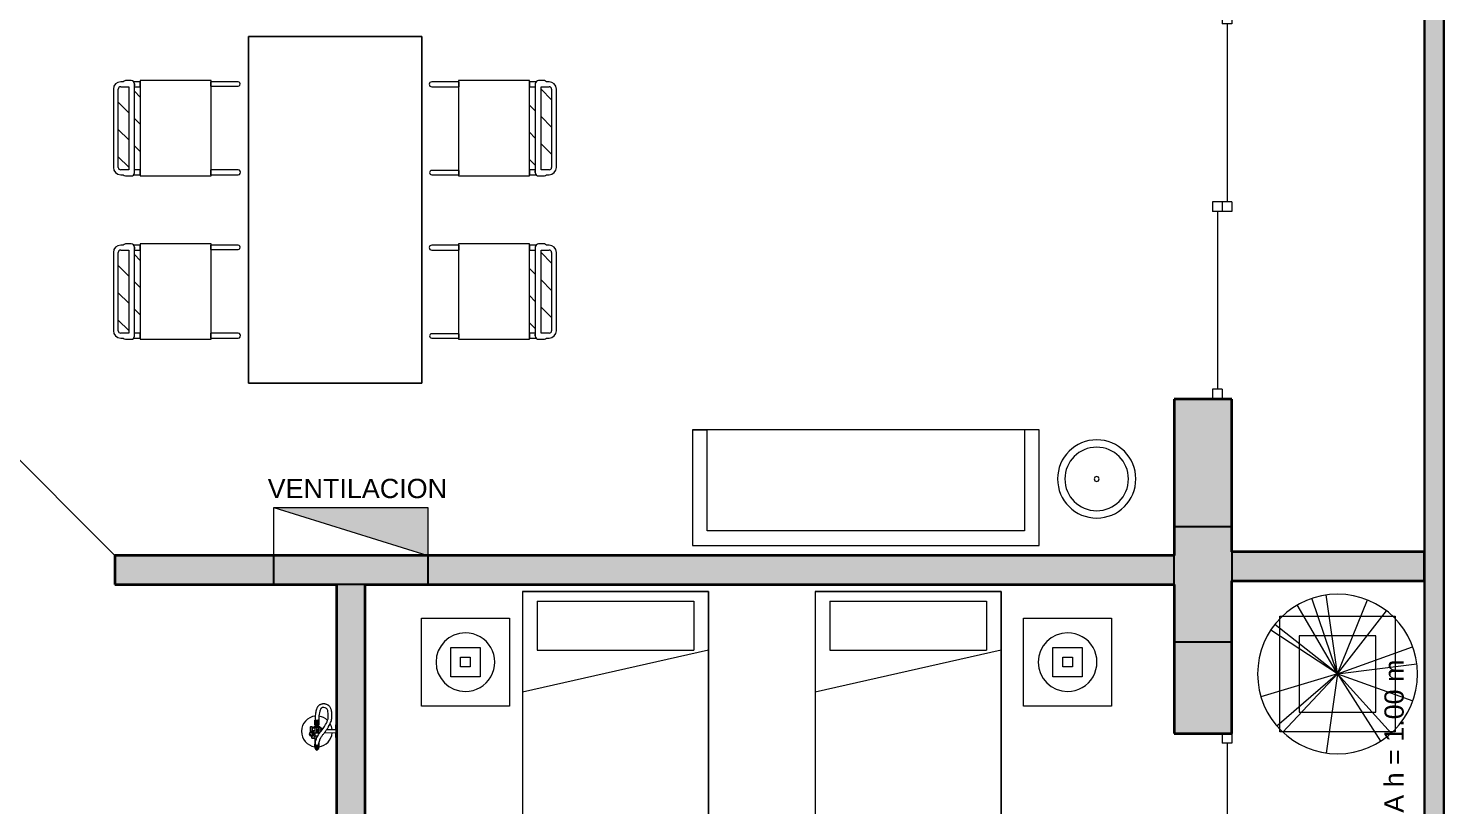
# Model space of a CAD drawing. Header units: metres. Extents: x 42 to 294, y -52 to 32.
# Drawn here: x 71.24 to 78.59, y -8.28 to -4.25 of the extents above; entities that cross this region are included whole.
import ezdxf

# ---------------------------------------------------------------- set-up
doc = ezdxf.new("R2010")
doc.units = ezdxf.units.M
doc.header["$LTSCALE"] = 0.15
doc.layers.get('0').update_dxf_attribs({"lineweight": 20})
for name, color, linetype, lineweight in [('A-DETLGEM', 3, 'Continuous', 9), ('A-DOORSYM', 1, 'Continuous', 9), ('A-ELEVOTM', 1, 'Continuous', 9), ('A-FLORPAM', 8, 'Continuous', 9), ('A-WALL', 2, 'Continuous', 30), ('E-LITEEQM', 4, 'Continuous', 9), ('I-DETLFUM', 2, 'Continuous', 9), ('L-DETLGEM', 6, 'Continuous', 9), ('L-PLNTBEM', 3, 'Continuous', 9), ('VENTILACIONES', 4, 'Continuous', 9)]:
    doc.layers.add(name, color=color, linetype=linetype, lineweight=lineweight)
doc.layers.add('Hatch', color=8, linetype='Continuous')
doc.layers.add('MUROS', color=11, linetype='Continuous')
doc.styles.get("Standard").update_dxf_attribs({"font": 'arial.ttf', "height": 0.15})
pattern_1 = [(315, (72.20565, -3.56981), (0.0707107, 0.0707107), [])]

# ---------------------------------------------------------------- blocks, each defined once
blk = doc.blocks.new('Deslizante-2 Paneles - 2000 x 2100mm-74-04 Tercer piso')
at = {"layer": 'A-DOORSYM', "lineweight": 13}
for p, q in [((-1, 0.277), (-1, 0.227)), ((-1, 0.277), (-0.95, 0.277)), ((-1, 0.227), (-0.95, 0.227)), ((-0.95, 0.277), (-0.95, 0.227)), ((-0.0254, 0.277), (-0.0254, 0.227)), ((-0.0254, 0.277), (0.0254, 0.277)), ((-0.0254, 0.227), (-0.0254, 0.177)), ((-0.0254, 0.227), (0.0254, 0.227)), ((-0.0254, 0.227), (0.0254, 0.227)), ((0.0254, 0.277), (0.0254, 0.227)), ((0.0254, 0.227), (0.0254, 0.177)), ((0.9492, 0.227), (0.9492, 0.177)), ((0.9492, 0.227), (1, 0.227)), ((1, 0.227), (1, 0.177)), ((-0.0254, 0.177), (0.0254, 0.177)), ((0.9492, 0.177), (1, 0.177))]:
    blk.add_line(p, q, dxfattribs=at)
at = {"layer": 'A-ELEVOTM'}
for p, q in [((-0.95, 0.252), (-0.0254, 0.252)), ((0.0254, 0.202), (0.9492, 0.202))]:
    blk.add_line(p, q, dxfattribs=at)
blk = doc.blocks.new('Puerta de 1 hoja - 90 x 210 cm-89-04 Tercer piso')
at = {"layer": 'A-DOORSYM', "lineweight": 13}
for p, q in [((0.7169, -0.975), (-0.1831, -0.075)), ((0.7169, -0.975), (-0.1831, -0.075)), ((0.7169, -0.075), (0.7169, -0.975))]:
    blk.add_line(p, q, dxfattribs=at)
blk = doc.blocks.new('Deslizante-2 Paneles - 2000 x 2100mm-72-02 Primer piso')
at = {"layer": 'A-DOORSYM', "lineweight": 13}
for p, q in [((-1, 0.277), (-1, 0.227)), ((-1, 0.277), (-0.95, 0.277)), ((-1, 0.227), (-0.95, 0.227)), ((-0.95, 0.277), (-0.95, 0.227)), ((-0.0254, 0.277), (-0.0254, 0.227)), ((-0.0254, 0.277), (0.0254, 0.277)), ((-0.0254, 0.227), (-0.0254, 0.177)), ((-0.0254, 0.227), (0.0254, 0.227)), ((-0.0254, 0.227), (0.0254, 0.227)), ((0.0254, 0.277), (0.0254, 0.227)), ((0.0254, 0.227), (0.0254, 0.177)), ((0.9492, 0.227), (0.9492, 0.177)), ((0.9492, 0.227), (1, 0.227)), ((1, 0.227), (1, 0.177)), ((-0.0254, 0.177), (0.0254, 0.177)), ((0.9492, 0.177), (1, 0.177))]:
    blk.add_line(p, q, dxfattribs=at)
at = {"layer": 'A-ELEVOTM'}
for p, q in [((-0.95, 0.252), (-0.0254, 0.252)), ((0.0254, 0.202), (0.9492, 0.202))]:
    blk.add_line(p, q, dxfattribs=at)
blk = doc.blocks.new('Puerta de 1 hoja - 90 x 210 cm-70-02 Primer piso')
at = {"layer": 'A-DOORSYM', "lineweight": 13}
for p, q in [((0.7169, -0.975), (-0.1831, -0.075)), ((0.7169, -0.975), (-0.1831, -0.075)), ((0.7169, -0.075), (0.7169, -0.975))]:
    blk.add_line(p, q, dxfattribs=at)
blk = doc.blocks.new('Extintor Planta - Extintor Planta-7-04 Tercer piso')
at = {"layer": 'A-DETLGEM'}
for p, q in [((-0.0325, 0), (0.0325, 0)), ((-0.0325, -0.0025), (-0.0325, 0)), ((0.0325, 0), (0.0325, -0.0025)), ((-0.011, -0.0025), (-0.0325, -0.0025)), ((-0.008, -0.0504), (-0.009, -0.0045)), ((0.0078, -0.0617), (0.009, -0.0045)), ((0.0325, -0.0025), (0.011, -0.0025)), ((-0.0563, -0.0905), (-0.0333, -0.0905)), ((-0.0563, -0.1125), (-0.0563, -0.0905)), ((-0.0316, -0.0915), (-0.0563, -0.0915)), ((-0.0316, -0.1115), (-0.0563, -0.1115)), ((-0.0333, -0.1125), (-0.0563, -0.1125)), ((-0.0326, -0.0945), (-0.055, -0.0945)), ((-0.0326, -0.097), (-0.055, -0.097)), ((-0.0326, -0.106), (-0.055, -0.106)), ((-0.0326, -0.1085), (-0.055, -0.1085)), ((-0.0328, -0.0975), (-0.0548, -0.0975)), ((-0.0328, -0.1055), (-0.0548, -0.1055)), ((-0.0313, -0.1105), (-0.0313, -0.0925)), ((-0.0238, -0.0937), (-0.0308, -0.0937)), ((-0.0308, -0.0937), (-0.0308, -0.1093)), ((-0.0308, -0.1093), (-0.0308, -0.0937)), ((-0.0238, -0.1093), (-0.0308, -0.1093)), ((-0.0245, -0.1015), (-0.0301, -0.1015)), ((-0.0238, -0.093), (-0.0194, -0.093)), ((-0.0238, -0.11), (-0.0238, -0.093)), ((-0.0238, -0.0937), (-0.0238, -0.1093)), ((-0.0238, -0.1093), (-0.0238, -0.0937)), ((-0.0238, -0.0937), (-0.0238, -0.1093)), ((-0.0238, -0.1093), (-0.0238, -0.0937)), ((-0.0194, -0.11), (-0.0238, -0.11)), ((-0.0209, -0.1238), (-0.0224, -0.1253)), ((0.0016, -0.1253), (-0.0224, -0.1253)), ((-0.0224, -0.1253), (-0.0224, -0.1343)), ((-0.0224, -0.1343), (-0.0209, -0.1358)), ((0.0016, -0.1343), (-0.0224, -0.1343)), ((0.0001, -0.1238), (-0.0209, -0.1238)), ((-0.0209, -0.1358), (0.0001, -0.1358)), ((-0.0194, -0.1105), (-0.0194, -0.0925)), ((-0.0174, -0.0776), (-0.0165, -0.0771)), ((-0.0174, -0.0792), (-0.0174, -0.0776)), ((-0.0165, -0.0798), (-0.0174, -0.0792)), ((-0.0174, -0.0798), (-0.0075, -0.0798)), ((-0.0174, -0.0905), (-0.0174, -0.0798)), ((0.0148, -0.0905), (-0.0174, -0.0905)), ((-0.0174, -0.1125), (0.0851, -0.1125)), ((-0.0174, -0.1238), (-0.0174, -0.1125)), ((-0.0075, -0.0771), (-0.0165, -0.0771)), ((-0.0165, -0.0771), (-0.0075, -0.0771)), ((-0.0075, -0.0798), (-0.0165, -0.0798)), ((-0.0139, -0.0792), (-0.0139, -0.0776)), ((-0.0139, -0.0776), (-0.0139, -0.0792)), ((-0.0094, -0.0995), (0.0056, -0.0995)), ((-0.0094, -0.1005), (0.0056, -0.1)), ((-0.0094, -0.1025), (0.0056, -0.103)), ((-0.0094, -0.1035), (0.0056, -0.1035)), ((-0.0075, -0.0905), (-0.0075, -0.0741)), ((-0.0034, -0.1238), (-0.0034, -0.1125)), ((0.0016, -0.1253), (0.0001, -0.1238)), ((0.0001, -0.1358), (0.0016, -0.1343)), ((0.0016, -0.1343), (0.0016, -0.1253)), ((0.0075, -0.0905), (0.0075, -0.0852)), ((0.0098, -0.1105), (0.0098, -0.0925)), ((0.0108, -0.1125), (0.0108, -0.116)), ((0.0142, -0.1125), (0.0142, -0.1171)), ((0.0216, -0.1287), (0.0273, -0.1287)), ((0.0216, -0.1297), (0.0273, -0.1297)), ((0.0242, -0.1105), (0.0242, -0.0965)), ((0.0337, -0.1128), (0.0337, -0.1125)), ((0.0592, -0.0905), (0.0851, -0.0905)), ((0.0669, -0.091), (0.0772, -0.091)), ((0.0669, -0.112), (0.0772, -0.112)), ((0.0779, -0.0914), (0.0676, -0.0914)), ((0.0779, -0.1116), (0.0676, -0.1116)), ((0.0678, -0.0922), (0.0781, -0.0923)), ((0.0678, -0.1108), (0.0781, -0.1107)), ((0.0828, -0.095), (0.0726, -0.095)), ((0.0828, -0.108), (0.0726, -0.108)), ((0.0734, -0.0954), (0.0836, -0.0954)), ((0.0734, -0.1076), (0.0836, -0.1076)), ((0.0739, -0.0983), (0.0842, -0.0983)), ((0.0739, -0.1047), (0.0842, -0.1047)), ((0.0743, -0.0971), (0.0846, -0.0971)), ((0.0743, -0.1059), (0.0846, -0.1059))]:
    blk.add_line(p, q, dxfattribs=at)
blk.add_circle((0.0139, -0.129), 0.0086, dxfattribs=at)
for centre, radius, start, end in [((0.0016, -0.1015), 0.08, 135.91437, 172.29826), ((0.0016, -0.1015), 0.08, 97.61081, 120.16496), ((-0.011, -0.0045), 0.002, 0, 90), ((0.011, -0.0045), 0.002, 90, 180), ((0.0016, -0.1015), 0.08, 7.90321, 84.6893), ((0.0016, -0.1015), 0.08, 185.95335, 352.09679), ((-0.055, -0.0958), 0.00125, 87.75339, 272.24661), ((-0.0548, -0.096), 0.0015, 180, 270), ((-0.0548, -0.107), 0.0015, 90, 180), ((-0.055, -0.1073), 0.00125, 87.75339, 272.24661), ((-0.0333, -0.0925), 0.002, 0, 90), ((-0.0333, -0.1105), 0.002, 270, 0), ((-0.0328, -0.096), 0.0015, 270, 2.30822), ((-0.0328, -0.107), 0.0015, 0, 90), ((-0.0325, -0.0958), 0.00125, 267.75339, 92.24661), ((-0.0325, -0.1073), 0.00125, 267.75339, 92.24661), ((-0.0195, -0.0976), 0.0113, 159.74219, 200.25781), ((-0.0195, -0.1054), 0.0113, 159.74219, 200.25781), ((0.0016, -0.1015), 0.028, 132.79494, 163.81763), ((0.0016, -0.1015), 0.028, 196.18237, 227.20506), ((-0.035, -0.0976), 0.0113, 339.74219, 20.25781), ((-0.035, -0.1054), 0.0113, 339.74219, 20.25781), ((-0.0174, -0.0925), 0.002, 90, 180), ((-0.0174, -0.1105), 0.002, 180, 270), ((-0.0157, -0.0802), 0.0031, 55.61575, 124.38425), ((-0.0157, -0.0767), 0.0031, 235.61575, 304.38425), ((-0.0104, -0.0886), 0.0116, 75.47752, 107.58795), ((-0.0104, -0.0682), 0.0116, 252.41205, 284.52248), ((0.0016, -0.1015), 0.028, 108.97913, 119.09236), ((-0.0094, -0.1015), 0.002, 90, 270), ((-0.0094, -0.1015), 0.001, 90, 270), ((0, -0.0755), 0.005, 185.0996, 281.54574), ((0, -0.0755), 0.004, 199.64687, 266.97711), ((0.0016, -0.1015), 0.019, 254.74248, 283.42704), ((0.0016, -0.1015), 0.02, 255.52249, 279.10302), ((0.0016, -0.1015), 0.028, 270, 270.66605), ((0.0139, -0.129), 0.012, 111.60433, 356.64344), ((0.0016, -0.1015), 0.028, 277.64174, 310.59263), ((0.0056, -0.1015), 0.002, 270, 90), ((0.0056, -0.1015), 0.0015, 270, 90), ((0.0088, -0.116), 0.002, 291.60433, 0), ((0.0139, -0.129), 0.012, 1.42063, 102.95651), ((0.0016, -0.1015), 0.019, 311.38399, 324.62346), ((0.0016, -0.1015), 0.02, 308.90619, 326.63299), ((0.0216, -0.1292), 0.0005, 90, 270), ((0.0016, -0.1015), 0.028, 317.56832, 336.83856), ((0.0648, -0.1015), 0.0097, 240.30005, 93.69668), ((0.0651, -0.092), 0.001, 95.19641, 167.3578), ((0.0651, -0.111), 0.001, 192.6422, 264.80359), ((0.0643, -0.1015), 0.0095, 270, 85.82208), ((0.066, -0.1015), 0.0105, 84.80359, 95.19641), ((0.066, -0.1015), 0.0105, 264.80359, 275.19641), ((0.0668, -0.092), 0.001, 348.76126, 84.80359), ((0.0668, -0.111), 0.001, 275.19641, 11.23874), ((0.0725, -0.096), 0.001, 35.19641, 116.59998), ((0.0725, -0.107), 0.001, 243.40002, 324.80359), ((0.0648, -0.1015), 0.0105, 24.80359, 35.19641), ((0.0648, -0.1015), 0.0105, 324.80359, 335.19641), ((0.0734, -0.0975), 0.001, 303.40002, 24.80359), ((0.0734, -0.1055), 0.001, 335.19641, 56.59998), ((0.0771, -0.092), 0.001, 348.76126, 84.80359), ((0.0771, -0.111), 0.001, 275.19641, 11.23874), ((0.075, -0.1015), 0.0097, 41.87775, 71.72902), ((0.075, -0.1015), 0.0097, 288.27098, 318.12225), ((0.079, -0.1015), 0.008, 283.18213, 76.81787), ((0.0817, -0.1015), 0.011, 270, 90), ((0.0828, -0.096), 0.001, 35.19641, 91.71701), ((0.0828, -0.107), 0.001, 268.28299, 324.80359), ((0.075, -0.1015), 0.0105, 24.80359, 35.19641), ((0.075, -0.1015), 0.0105, 324.80359, 335.19641), ((0.0837, -0.0975), 0.001, 303.40002, 24.80359), ((0.075, -0.1015), 0.0097, 360, 18.95301), ((0.075, -0.1015), 0.0097, 341.04699, 0), ((0.0837, -0.1055), 0.001, 335.19641, 56.59998), ((0.079, -0.1015), 0.007, 323.92595, 36.07405), ((0.0851, -0.1015), 0.011, 270, 90), ((0.0915, -0.1015), 0.007, 289.66397, 70.33603)]:
    blk.add_arc(centre, radius, start, end, dxfattribs=at)
blk.add_ellipse((0.0116, -0.119), major_axis=(-0.00015, 0.00169), ratio=0.811951, dxfattribs=at)
for points, knots in [([(0.0686, -0.0926), (0.0645, -0.0916), (0.0605, -0.0906), (0.0531, -0.0886), (0.0496, -0.0875), (0.045, -0.0858), (0.0437, -0.0853), (0.0419, -0.0845), (0.0413, -0.0843), (0.0402, -0.0837), (0.0397, -0.0835), (0.038, -0.0826), (0.0368, -0.082), (0.0334, -0.0801), (0.0311, -0.0787), (0.0263, -0.0755), (0.0239, -0.0739), (0.0195, -0.0706), (0.0174, -0.0691), (0.0109, -0.0643), (0.0065, -0.0609), (-0.0026, -0.0543), (-0.0073, -0.051), (-0.0145, -0.0462), (-0.0168, -0.0446), (-0.0208, -0.0422), (-0.0223, -0.0412), (-0.027, -0.0385), (-0.0302, -0.0367), (-0.037, -0.0332), (-0.0405, -0.0316), (-0.0478, -0.0286), (-0.0516, -0.0273), (-0.0568, -0.0259), (-0.0579, -0.0256), (-0.0601, -0.0252), (-0.061, -0.025), (-0.0629, -0.0246), (-0.0638, -0.0245), (-0.0666, -0.0241), (-0.0684, -0.0238), (-0.074, -0.0234), (-0.0777, -0.0233), (-0.085, -0.0234), (-0.0886, -0.0236), (-0.0928, -0.024), (-0.0934, -0.0241), (-0.0946, -0.0242), (-0.0952, -0.0242), (-0.0964, -0.0244), (-0.097, -0.0244), (-0.0988, -0.0246), (-0.1001, -0.0248), (-0.1036, -0.0253), (-0.1058, -0.0257), (-0.1105, -0.0268), (-0.1129, -0.0275), (-0.1173, -0.0291), (-0.1192, -0.0299), (-0.123, -0.032), (-0.1249, -0.0332), (-0.1282, -0.0358), (-0.1297, -0.0371), (-0.1316, -0.0391), (-0.132, -0.0396), (-0.1329, -0.0406), (-0.1332, -0.0411), (-0.134, -0.0421), (-0.1343, -0.0426), (-0.1353, -0.044), (-0.1359, -0.045), (-0.1375, -0.0481), (-0.1384, -0.0502), (-0.1398, -0.0544), (-0.1404, -0.0566), (-0.1409, -0.0599), (-0.1411, -0.0611), (-0.1413, -0.0633), (-0.1414, -0.0643), (-0.1415, -0.0664), (-0.1415, -0.0674), (-0.1413, -0.0706), (-0.1411, -0.0727), (-0.1403, -0.0769), (-0.1397, -0.0791), (-0.1384, -0.0825), (-0.1379, -0.0836), (-0.1368, -0.0857), (-0.1363, -0.0867), (-0.1347, -0.0892), (-0.1336, -0.0905), (-0.1315, -0.0929), (-0.1303, -0.094), (-0.128, -0.096), (-0.1269, -0.0969), (-0.1246, -0.0985), (-0.1234, -0.0992), (-0.1204, -0.1008), (-0.1185, -0.1017), (-0.1149, -0.1032), (-0.1131, -0.1038), (-0.1107, -0.1046), (-0.1099, -0.1048), (-0.1083, -0.1053), (-0.1076, -0.1055), (-0.1053, -0.1061), (-0.1038, -0.1064), (-0.0993, -0.1074), (-0.0964, -0.1079), (-0.0895, -0.1089), (-0.0856, -0.1093), (-0.0802, -0.1097), (-0.0784, -0.1098), (-0.0756, -0.1099), (-0.0745, -0.11), (-0.0725, -0.1101), (-0.0716, -0.1102), (-0.0699, -0.1103), (-0.069, -0.1103), (-0.0664, -0.1105), (-0.0646, -0.1106), (-0.061, -0.1108), (-0.0592, -0.1109), (-0.0563, -0.111)], [0, 0, 0, 0, 12.628374, 12.628374, 25.256748, 25.256748, 30.408273, 30.408273, 32.810476, 32.810476, 35.212678, 35.212678, 40.017083, 40.017083, 49.625893, 49.625893, 59.234703, 59.234703, 67.105643, 67.105643, 83.617408, 83.617408, 100.129174, 100.129174, 107.953215, 107.953215, 112.869617, 112.869617, 122.70242, 122.70242, 132.535223, 132.535223, 142.368026, 142.368026, 145.233451, 145.233451, 147.484006, 147.484006, 149.734561, 149.734561, 154.23567, 154.23567, 163.457339, 163.457339, 172.679009, 172.679009, 174.337146, 174.337146, 175.835512, 175.835512, 177.333879, 177.333879, 180.330613, 180.330613, 185.280729, 185.280729, 190.230844, 190.230844, 193.903437, 193.903437, 197.576029, 197.576029, 200.533896, 200.533896, 201.565321, 201.565321, 202.424703, 202.424703, 203.284085, 203.284085, 205.002849, 205.002849, 208.63314, 208.63314, 212.263432, 212.263432, 214.290056, 214.290056, 216.058802, 216.058802, 217.827548, 217.827548, 221.217195, 221.217195, 224.606841, 224.606841, 226.313124, 226.313124, 227.846636, 227.846636, 230.109339, 230.109339, 232.372042, 232.372042, 234.634746, 234.634746, 236.897449, 236.897449, 240.706675, 240.706675, 244.515901, 244.515901, 246.372383, 246.372383, 248.228864, 248.228864, 251.941827, 251.941827, 259.367753, 259.367753, 269.878861, 269.878861, 274.886822, 274.886822, 278.207164, 278.207164, 280.860914, 280.860914, 283.514665, 283.514665, 288.822165, 288.822165, 294.320287, 294.320287, 294.320287, 294.320287]), ([(0.0643, -0.111), (0.0536, -0.1084), (0.0317, -0.103), (0.0008, -0.0804), (-0.0289, -0.0577), (-0.0624, -0.0415), (-0.0913, -0.0421), (-0.1178, -0.0463), (-0.1236, -0.0646), (-0.121, -0.0805), (-0.0988, -0.0897), (-0.0773, -0.0908), (-0.0613, -0.0917), (-0.0563, -0.092)], [0, 0, 0, 0, 32.609078, 67.073318, 113.150037, 146.136726, 174.512032, 201.860882, 215.093168, 227.864963, 246.335501, 279.385254, 294.320287, 294.320287, 294.320287, 294.320287]), ([(0.0273, -0.1297), (0.0273, -0.1297), (0.0273, -0.1297), (0.0273, -0.1297), (0.0273, -0.1297), (0.0315, -0.13), (0.0323, -0.1299), (0.0337, -0.1296), (0.0343, -0.1294), (0.0352, -0.1288), (0.0355, -0.1286), (0.036, -0.1281), (0.0362, -0.1278), (0.0366, -0.1271), (0.0368, -0.1268), (0.0372, -0.1255), (0.0374, -0.1245), (0.0375, -0.1229), (0.0375, -0.1223), (0.0374, -0.1204), (0.0372, -0.1192), (0.0366, -0.1161), (0.0359, -0.1143), (0.0353, -0.1125)], [0, 0, 0, 0, 0.96333, 0.96333, 2.889989, 2.889989, 5.040517, 5.040517, 6.840096, 6.840096, 7.911251, 7.911251, 8.945252, 8.945252, 9.979252, 9.979252, 12.571439, 12.571439, 14.219955, 14.219955, 17.617879, 17.617879, 23.39155, 23.39155, 23.39155, 23.39155]), ([(0.0273, -0.1287), (0.0273, -0.1287), (0.0273, -0.1287), (0.0292, -0.1285), (0.0299, -0.1285), (0.0314, -0.1284), (0.0321, -0.1283), (0.0332, -0.1281), (0.0336, -0.1279), (0.0343, -0.1275), (0.0345, -0.1273), (0.0348, -0.1269), (0.035, -0.1267), (0.0353, -0.1261), (0.0354, -0.1258), (0.0358, -0.1246), (0.0359, -0.1236), (0.0359, -0.1221), (0.0359, -0.1216), (0.0358, -0.1207), (0.0358, -0.1202), (0.0356, -0.1189), (0.0354, -0.118), (0.0347, -0.1157), (0.0342, -0.1142), (0.0337, -0.1128)], [0, 0, 0, 0, 0.961919, 0.961919, 2.885757, 2.885757, 5.037517, 5.037517, 6.837759, 6.837759, 8.074039, 8.074039, 9.310319, 9.310319, 10.5466, 10.5466, 13.362107, 13.362107, 14.759443, 14.759443, 16.156779, 16.156779, 18.95145, 18.95145, 23.688403, 23.688403, 23.688403, 23.688403])]:
    blk.add_open_spline(points, degree=3, knots=knots, dxfattribs=at)
blk = doc.blocks.new('Bed _3_ - 0965 x 1905mm - Twin-89-02 Primer piso')
at = {"layer": 'I-DETLFUM'}
for p, q in [((0.754, 0.9069), (-0.211, 0.9069)), ((-0.211, 0.9069), (-0.211, -0.9981)), ((-0.211, 0.9069), (-0.211, -0.9981)), ((-0.211, 0.9069), (0.754, 0.9069)), ((0.754, -0.9981), (0.754, 0.9069)), ((0.754, 0.9069), (0.754, -0.9981)), ((-0.1348, 0.8561), (-0.1348, 0.6021)), ((-0.1348, 0.8561), (0.6778, 0.8561)), ((0.6778, 0.8561), (0.6778, 0.6021)), ((0.754, 0.6021), (-0.211, 0.3842)), ((-0.1348, 0.6021), (0.6778, 0.6021)), ((-0.211, -0.9981), (0.754, -0.9981)), ((-0.211, -0.9981), (0.754, -0.9981))]:
    blk.add_line(p, q, dxfattribs=at)
blk = doc.blocks.new('Mesa-Mesita de noche - 0457 x 0457 x 0610 mm-22-02 Primer piso')
at = {"layer": 'I-DETLFUM'}
for p, q in [((0.0037, 0), (0.0037, 0.457)), ((0.0037, 0.457), (0.4607, 0.457)), ((0.4607, 0.457), (0.4607, 0)), ((0.4607, 0), (0.0037, 0))]:
    blk.add_line(p, q, dxfattribs=at)
blk = doc.blocks.new('Table Lamp _2_ - 60 watt Incandescent-23-02 Primer piso')
at = {"layer": 'E-LITEEQM'}
for p, q in [((-0.0762, -0.0762), (-0.0762, 0.0762)), ((-0.0762, 0.0762), (0.0762, 0.0762)), ((0.0762, 0.0762), (0.0762, -0.0762)), ((-0.0254, -0.0254), (-0.0254, 0.0254)), ((-0.0254, 0.0254), (0.0254, 0.0254)), ((0.0254, 0.0254), (0.0254, -0.0254)), ((0.0254, -0.0254), (-0.0254, -0.0254)), ((0.0762, -0.0762), (-0.0762, -0.0762))]:
    blk.add_line(p, q, dxfattribs=at)
for start, end in [(360, 180), (180, 360)]:
    blk.add_arc((0, 0), 0.1524, start, end, dxfattribs=at)
blk = doc.blocks.new('Table - Dining _1_ - 900 x 1800mm-78-02 Primer piso')
at = {"layer": 'I-DETLFUM'}
for p, q in [((0.9183, 0.5452), (-0.8817, 0.5452)), ((-0.8817, 0.5452), (-0.8817, -0.3548)), ((-0.8817, -0.3548), (-0.8817, 0.5452)), ((-0.8817, 0.5452), (0.9183, 0.5452)), ((0.9183, -0.3548), (0.9183, 0.5452)), ((0.9183, 0.5452), (0.9183, -0.3548)), ((-0.8817, -0.3548), (0.9183, -0.3548)), ((0.9183, -0.3548), (-0.8817, -0.3548))]:
    blk.add_line(p, q, dxfattribs=at)
blk = doc.blocks.new('Chair - Kinder - Chair - Kinder-77-02 Primer piso')
at = {"layer": 'I-DETLFUM'}
for p, q in [((-0.2516, 0.3459), (-0.2516, 0.2032)), ((-0.2295, 0.2032), (-0.2295, 0.3459)), ((0.2056, 0.3459), (0.2056, 0.2032)), ((0.231, 0.2032), (0.231, 0.3459)), ((0.2374, 0.2062), (-0.2579, 0.2062)), ((-0.2579, 0.2062), (-0.2579, -0.1621)), ((-0.2516, 0.2032), (-0.2295, 0.2032)), ((0.2056, 0.2032), (0.231, 0.2032)), ((0.2374, -0.1621), (0.2374, 0.2062)), ((-0.2579, -0.1621), (0.2374, -0.1621)), ((-0.2579, -0.2093), (-0.2579, -0.2391)), ((-0.2262, -0.1621), (-0.2516, -0.1621)), ((-0.2516, -0.1621), (-0.2516, -0.196)), ((0.2209, -0.1922), (-0.2414, -0.1922)), ((-0.2407, -0.1921), (-0.2306, -0.1922)), ((-0.2262, -0.1922), (-0.2262, -0.1621)), ((0.231, -0.1621), (0.2056, -0.1621)), ((0.2056, -0.1621), (0.2056, -0.1922)), ((0.231, -0.196), (0.231, -0.1621)), ((0.2374, -0.2391), (0.2374, -0.2093)), ((-0.2516, -0.2504), (-0.2516, -0.2637)), ((-0.2262, -0.222), (0.2056, -0.222)), ((-0.2262, -0.2637), (-0.2262, -0.222)), ((0.1929, -0.2764), (-0.2135, -0.2764)), ((0.2056, -0.222), (0.2056, -0.2637)), ((0.231, -0.2637), (0.231, -0.2504)), ((-0.2135, -0.3018), (0.1929, -0.3018))]:
    blk.add_line(p, q, dxfattribs=at)
for centre, radius, start, end in [((-0.2405, 0.3459), 0.0111, 360, 180), ((0.2183, 0.3459), 0.0127, 360, 180), ((-0.2408, -0.2093), 0.0171, 92.12676, 180), ((-0.2408, -0.2093), 0.0171, 89.54652, 128.9719), ((0.2203, -0.2093), 0.0171, 360, 87.87324), ((0.2203, -0.2093), 0.0171, 51.0281, 87.87324), ((-0.239, -0.2359), 0.0192, 189.54628, 229.07642), ((-0.2135, -0.2637), 0.0381, 180, 270), ((-0.2135, -0.2637), 0.0127, 180, 270), ((0.1929, -0.2637), 0.0381, 270, 360), ((0.1929, -0.2637), 0.0127, 270, 360), ((0.2185, -0.2359), 0.0192, 310.92358, 350.45372)]:
    blk.add_arc(centre, radius, start, end, dxfattribs=at)
blk = doc.blocks.new('Chair - Kinder - Chair - Kinder-105-02 Primer piso')
at = {"layer": 'I-DETLFUM'}
for p, q in [((-0.2516, 0.3459), (-0.2516, 0.2032)), ((-0.2295, 0.2032), (-0.2295, 0.3459)), ((0.2056, 0.3459), (0.2056, 0.2032)), ((0.231, 0.2032), (0.231, 0.3459)), ((0.2374, 0.2062), (-0.2579, 0.2062)), ((-0.2579, 0.2062), (-0.2579, -0.1621)), ((-0.2516, 0.2032), (-0.2295, 0.2032)), ((0.2056, 0.2032), (0.231, 0.2032)), ((0.2374, -0.1621), (0.2374, 0.2062)), ((-0.2579, -0.1621), (0.2374, -0.1621)), ((-0.2579, -0.2093), (-0.2579, -0.2391)), ((-0.2262, -0.1621), (-0.2516, -0.1621)), ((-0.2516, -0.1621), (-0.2516, -0.196)), ((0.2209, -0.1922), (-0.2414, -0.1922)), ((-0.2407, -0.1921), (-0.2306, -0.1922)), ((-0.2262, -0.1922), (-0.2262, -0.1621)), ((0.231, -0.1621), (0.2056, -0.1621)), ((0.2056, -0.1621), (0.2056, -0.1922)), ((0.231, -0.196), (0.231, -0.1621)), ((0.2374, -0.2391), (0.2374, -0.2093)), ((-0.2516, -0.2504), (-0.2516, -0.2637)), ((-0.2262, -0.222), (0.2056, -0.222)), ((-0.2262, -0.2637), (-0.2262, -0.222)), ((0.1929, -0.2764), (-0.2135, -0.2764)), ((0.2056, -0.222), (0.2056, -0.2637)), ((0.231, -0.2637), (0.231, -0.2504)), ((-0.2135, -0.3018), (0.1929, -0.3018))]:
    blk.add_line(p, q, dxfattribs=at)
for centre, radius, start, end in [((-0.2405, 0.3459), 0.0111, 360, 180), ((0.2183, 0.3459), 0.0127, 360, 180), ((-0.2408, -0.2093), 0.0171, 92.12676, 180), ((-0.2408, -0.2093), 0.0171, 89.54652, 128.9719), ((0.2203, -0.2093), 0.0171, 360, 87.87324), ((0.2203, -0.2093), 0.0171, 51.0281, 87.87324), ((-0.239, -0.2359), 0.0192, 189.54628, 229.07642), ((-0.2135, -0.2637), 0.0381, 180, 270), ((-0.2135, -0.2637), 0.0127, 180, 270), ((0.1929, -0.2637), 0.0381, 270, 360), ((0.1929, -0.2637), 0.0127, 270, 360), ((0.2185, -0.2359), 0.0192, 310.92358, 350.45372)]:
    blk.add_arc(centre, radius, start, end, dxfattribs=at)
blk = doc.blocks.new('Chair - Kinder - Chair - Kinder-125-02 Primer piso')
at = {"layer": 'I-DETLFUM'}
for p, q in [((-0.2516, 0.3459), (-0.2516, 0.2032)), ((-0.2295, 0.2032), (-0.2295, 0.3459)), ((0.2056, 0.3459), (0.2056, 0.2032)), ((0.231, 0.2032), (0.231, 0.3459)), ((0.2374, 0.2062), (-0.2579, 0.2062)), ((-0.2579, 0.2062), (-0.2579, -0.1621)), ((-0.2516, 0.2032), (-0.2295, 0.2032)), ((0.2056, 0.2032), (0.231, 0.2032)), ((0.2374, -0.1621), (0.2374, 0.2062)), ((-0.2579, -0.1621), (0.2374, -0.1621)), ((-0.2579, -0.2093), (-0.2579, -0.2391)), ((-0.2262, -0.1621), (-0.2516, -0.1621)), ((-0.2516, -0.1621), (-0.2516, -0.196)), ((0.2209, -0.1922), (-0.2414, -0.1922)), ((-0.2407, -0.1921), (-0.2306, -0.1922)), ((-0.2262, -0.1922), (-0.2262, -0.1621)), ((0.231, -0.1621), (0.2056, -0.1621)), ((0.2056, -0.1621), (0.2056, -0.1922)), ((0.231, -0.196), (0.231, -0.1621)), ((0.2374, -0.2391), (0.2374, -0.2093)), ((-0.2516, -0.2504), (-0.2516, -0.2637)), ((-0.2262, -0.222), (0.2056, -0.222)), ((-0.2262, -0.2637), (-0.2262, -0.222)), ((0.1929, -0.2764), (-0.2135, -0.2764)), ((0.2056, -0.222), (0.2056, -0.2637)), ((0.231, -0.2637), (0.231, -0.2504)), ((-0.2135, -0.3018), (0.1929, -0.3018))]:
    blk.add_line(p, q, dxfattribs=at)
for centre, radius, start, end in [((-0.2405, 0.3459), 0.0111, 360, 180), ((0.2183, 0.3459), 0.0127, 360, 180), ((-0.2408, -0.2093), 0.0171, 92.12676, 180), ((-0.2408, -0.2093), 0.0171, 89.54652, 128.9719), ((0.2203, -0.2093), 0.0171, 360, 87.87324), ((0.2203, -0.2093), 0.0171, 51.0281, 87.87324), ((-0.239, -0.2359), 0.0192, 189.54628, 229.07642), ((-0.2135, -0.2637), 0.0381, 180, 270), ((-0.2135, -0.2637), 0.0127, 180, 270), ((0.1929, -0.2637), 0.0381, 270, 360), ((0.1929, -0.2637), 0.0127, 270, 360), ((0.2185, -0.2359), 0.0192, 310.92358, 350.45372)]:
    blk.add_arc(centre, radius, start, end, dxfattribs=at)
blk = doc.blocks.new('Contemporary Seating - 3 Seater Sofa-84-02 Primer piso')
at = {"layer": 'I-DETLFUM'}
for p, q in [((1.0214, 0), (-0.7786, 0)), ((-0.7786, 0), (-0.7786, -0.6)), ((1.0214, -0.6), (1.0214, 0)), ((1.0214, 0), (-0.7786, 0)), ((-0.7786, 0), (-0.7786, -0.6)), ((1.0214, -0.6), (1.0214, 0)), ((-0.7024, -0.0759), (0.9452, -0.0759)), ((-0.7024, -0.6), (-0.7024, -0.0759)), ((0.9452, -0.0759), (0.9452, -0.6)), ((-0.7786, -0.6), (1.0214, -0.6)), ((-0.7786, -0.6), (-0.7024, -0.6)), ((-0.7024, -0.6), (0.9452, -0.6)), ((1.0214, -0.6), (0.9452, -0.6))]:
    blk.add_line(p, q, dxfattribs=at)
blk = doc.blocks.new('Floor Lamp _5_ - 100 watt Incandescent-92-02 Primer piso')
at = {"layer": 'E-LITEEQM'}
for radius, start, end in [(0.2032, 0, 180), (0.2032, 360, 180), (0.1651, 360, 180), (0.2032, 180, 0), (0.2032, 180, 360), (0.1651, 180, 360), (0.0127, 360, 180), (0.0127, 180, 360)]:
    blk.add_arc((0, 0), radius, start, end, dxfattribs=at)
blk = doc.blocks.new('Tiesto - 0600 x 0600mm-93-02 Primer piso')
at = {"layer": 'L-DETLGEM'}
for p, q in [((-0.3, -0.3), (-0.3, 0.3)), ((-0.3, 0.3), (0.3, 0.3)), ((0.3, 0.3), (0.3, -0.3)), ((-0.1984, 0.1984), (-0.1984, -0.1984)), ((0.1984, 0.1984), (-0.1984, 0.1984)), ((0.1984, -0.1984), (0.1984, 0.1984)), ((-0.1984, -0.1984), (0.1984, -0.1984)), ((0.3, -0.3), (-0.3, -0.3))]:
    blk.add_line(p, q, dxfattribs=at)
blk = doc.blocks.new('RPC Tree - Deciduous - Gray Birch - 1_5 Meter-94-02 Primer piso')
at = {"layer": 'L-PLNTBEM'}
for q in [(-0.1327, 0.3932), (-0.0588, 0.4108), (0.156, 0.3845), (-0.2087, 0.3587), (0.254, 0.3282), (-0.3467, 0.2281), (-0.3255, 0.2575), (0.3901, 0.1415), (-0.3974, -0.1194), (-0.3143, -0.271), (-0.2843, -0.3023), (-0.059, -0.4108), (0.4116, 0.053), (0.224, -0.3493), (0.2779, -0.3082), (0.3906, -0.1402)]:
    blk.add_line((0, 0), q, dxfattribs=at)
for start, end in [(360, 180), (180, 360)]:
    blk.add_arc((0, 0), 0.415, start, end, dxfattribs=at)

msp = doc.modelspace()

# ---------------------------------------------------------------- hatches: boundary and pattern name
at = {"layer": 'A-FLORPAM'}
h = msp.add_hatch(dxfattribs=at)
h.set_pattern_fill('FP1_2', color=256, style=0, pattern_type=2)
h.set_pattern_definition(pattern_1)
edge = h.paths.add_edge_path(flags=0)
edge.add_line((71.7643, -4.9806), (71.7643, -4.5488))
edge.add_line((71.7643, -4.5488), (71.7226, -4.5488))
edge.add_arc((71.7226, -4.5615), 0.0127, 90, 180)
edge.add_line((71.7099, -4.5615), (71.7099, -4.9679))
edge.add_arc((71.7226, -4.9679), 0.0127, 180, 270)
edge.add_line((71.7226, -4.9806), (71.7643, -4.9806))
h = msp.add_hatch(dxfattribs=at)
h.set_pattern_fill('FP1_2', color=256, style=0, pattern_type=2)
h.set_pattern_definition(pattern_1)
h.paths.add_polyline_path([(71.8242, -4.5488), (71.7941, -4.5488), (71.7941, -4.9806), (71.8242, -4.9806)], flags=0)
h = msp.add_hatch(dxfattribs=at)
h.set_pattern_fill('FP1_2', color=256, style=0, pattern_type=2)
h.set_pattern_definition(pattern_1)
h.paths.add_polyline_path([(73.8455, -4.9806), (73.8756, -4.9806), (73.8756, -4.5488), (73.8455, -4.5488)], flags=0)
h = msp.add_hatch(dxfattribs=at)
h.set_pattern_fill('FP1_2', color=256, style=0, pattern_type=2)
h.set_pattern_definition(pattern_1)
edge = h.paths.add_edge_path(flags=0)
edge.add_line((73.9053, -4.5488), (73.9053, -4.9806))
edge.add_line((73.9053, -4.9806), (73.9471, -4.9806))
edge.add_arc((73.9471, -4.9679), 0.0127, 270, 360)
edge.add_line((73.9598, -4.9679), (73.9598, -4.5615))
edge.add_arc((73.9471, -4.5615), 0.0127, 360, 450)
edge.add_line((73.9471, -4.5488), (73.9053, -4.5488))
h = msp.add_hatch(dxfattribs=at)
h.set_pattern_fill('FP1_2', color=256, style=0, pattern_type=2)
h.set_pattern_definition(pattern_1)
edge = h.paths.add_edge_path(flags=0)
edge.add_line((71.7643, -5.8292), (71.7643, -5.3974))
edge.add_line((71.7643, -5.3974), (71.7226, -5.3974))
edge.add_arc((71.7226, -5.4101), 0.0127, 90, 180)
edge.add_line((71.7099, -5.4101), (71.7099, -5.8165))
edge.add_arc((71.7226, -5.8165), 0.0127, 180, 270)
edge.add_line((71.7226, -5.8292), (71.7643, -5.8292))
h = msp.add_hatch(dxfattribs=at)
h.set_pattern_fill('FP1_2', color=256, style=0, pattern_type=2)
h.set_pattern_definition(pattern_1)
h.paths.add_polyline_path([(71.8242, -5.3974), (71.7941, -5.3974), (71.7941, -5.8292), (71.8242, -5.8292)], flags=0)
h = msp.add_hatch(dxfattribs=at)
h.set_pattern_fill('FP1_2', color=256, style=0, pattern_type=2)
h.set_pattern_definition(pattern_1)
h.paths.add_polyline_path([(73.8455, -5.8292), (73.8756, -5.8292), (73.8756, -5.3974), (73.8455, -5.3974)], flags=0)
h = msp.add_hatch(dxfattribs=at)
h.set_pattern_fill('FP1_2', color=256, style=0, pattern_type=2)
h.set_pattern_definition(pattern_1)
edge = h.paths.add_edge_path(flags=0)
edge.add_line((73.9053, -5.3974), (73.9053, -5.8292))
edge.add_line((73.9053, -5.8292), (73.9471, -5.8292))
edge.add_arc((73.9471, -5.8165), 0.0127, 270, 360)
edge.add_line((73.9598, -5.8165), (73.9598, -5.4101))
edge.add_arc((73.9471, -5.4101), 0.0127, 360, 450)
edge.add_line((73.9471, -5.3974), (73.9053, -5.3974))
at = {"layer": 'Hatch', "ltscale": 0.2}
for points in [[(77.4927, -6.834), (77.1927, -6.834), (77.1927, -7.434), (77.4927, -7.434)], [(73.3177, -6.984), (72.5177, -6.984), (72.5177, -7.134), (73.3177, -7.134)]]:
    msp.add_hatch(color=256, dxfattribs=at).paths.add_polyline_path(points)
at = {"layer": 'MUROS'}
h = msp.add_hatch(color=256, dxfattribs=at)
h.paths.add_polyline_path([(78.5927, 0.141), (77.4927, 0.141), (77.4927, 0.041), (78.4927, 0.041), (78.4927, -6.9653), (78.4927, -7.1153), (78.4927, -10.659), (77.4927, -10.659), (77.4927, -10.759), (78.5927, -10.759)])
h.paths.add_polyline_path([(78.4927, -6.9653), (77.4927, -6.9653), (77.4927, -7.1153), (78.4927, -7.1153)], flags=17)
h.paths.add_polyline_path([(77.4927, -6.1715), (77.1927, -6.1715), (77.1927, -6.834), (77.4927, -6.834)])
h.paths.add_polyline_path([(77.4927, -7.434), (77.1927, -7.434), (77.1927, -7.909), (77.4927, -7.909)])
h.paths.add_polyline_path([(77.1927, -6.984), (73.3177, -6.984), (73.3177, -7.134), (77.1927, -7.134)])
h.paths.add_polyline_path([(72.5177, -6.984), (71.6927, -6.984), (71.6927, -7.134), (72.5177, -7.134)])
h.paths.add_polyline_path([(70.7927, -6.984), (70.7427, -6.984), (70.7177, -6.984), (70.7177, -4.259), (70.5677, -4.259), (70.5677, -6.984), (70.4927, -6.984), (70.4927, -7.134), (70.7927, -7.134)])
h.paths.add_polyline_path([(69.5927, -6.984), (67.2177, -6.984), (67.2177, -7.034), (67.5177, -7.034), (67.5177, -7.134), (69.5927, -7.134)])
h.paths.add_polyline_path([(77.4927, -3.034), (77.1927, -3.034), (77.1927, -3.209), (72.9677, -3.209), (72.9677, -3.109), (72.8177, -3.109), (72.8177, -3.209), (72.0177, -3.209), (72.0177, -3.359), (77.1927, -3.359), (77.1927, -4.1715), (77.4927, -4.1715)])
h = msp.add_hatch(color=256, dxfattribs=at)
h.paths.add_polyline_path([(72.9927, -7.134), (72.8427, -7.134), (72.8427, -7.8592), (72.8451, -7.8592), (72.8451, -7.9242), (72.8427, -8.659), (71.4677, -8.659), (71.4677, -8.809), (71.5177, -8.809), (71.5427, -8.809), (71.5427, -11.409), (71.6927, -11.409), (71.6927, -10.809), (72.0427, -10.809), (72.0427, -10.659), (71.6927, -10.659), (71.6927, -8.809), (72.8427, -8.809), (72.8427, -10.3371), (72.9927, -10.3371)])
h.paths.add_polyline_path([(76.6927, -10.659), (74.1427, -10.659), (74.1427, -10.059), (73.9927, -10.059), (73.9927, -10.659), (73.8927, -10.659), (73.8927, -10.809), (73.9927, -10.809), (73.9927, -11.609), (74.1427, -11.609), (74.1427, -10.809), (74.1432, -10.809), (75.0427, -10.809), (75.0427, -11.709), (75.1927, -11.709), (75.1927, -10.809), (76.6927, -10.809)])
h.paths.add_polyline_path([(72.8427, -10.659), (72.7427, -10.659), (72.7427, -10.809), (72.8427, -10.809)], flags=17)
h.paths.add_polyline_path([(73.0927, -10.659), (73.0427, -10.659), (72.9927, -10.659), (72.9927, -10.809), (73.0927, -10.809)])
h.paths.add_polyline_path([(77.4927, -9.909), (77.1927, -9.909), (77.1927, -10.659), (77.4927, -10.659)])
h.paths.add_polyline_path([(77.4927, -10.809), (77.1927, -10.809), (77.1927, -12.509), (75.1927, -12.509), (75.1927, -12.409), (75.0427, -12.409), (75.0427, -12.509), (73.9927, -12.509), (73.9927, -13.409), (73.8927, -13.409), (73.8927, -13.559), (74.1427, -13.559), (74.1427, -12.659), (74.1432, -12.659), (75.0427, -12.659), (75.0427, -13.559), (75.1927, -13.559), (75.1927, -12.659), (77.1927, -12.659), (77.1927, -12.6625), (77.1927, -13.459), (77.4927, -13.459)])
h.paths.add_polyline_path([(77.4927, -14.059), (77.1927, -14.059), (77.1927, -14.359), (75.1927, -14.359), (75.1927, -14.259), (75.0427, -14.259), (75.0427, -14.509), (77.1927, -14.509), (77.1927, -14.609), (77.4927, -14.609)])
at = {"layer": 'VENTILACIONES'}
msp.add_hatch(color=256, dxfattribs=at).paths.add_polyline_path([(73.3177, -6.984), (73.3177, -6.734), (72.5177, -6.734)])

# ---------------------------------------------------------------- linework, layer by layer
at = {"layer": 'A-WALL'}
for p, q in [((78.5927, 0.141), (78.5927, -10.759)), ((78.4927, -6.9653), (78.4927, 0.041)), ((78.4927, -10.659), (78.4927, -7.1153))]:
    msp.add_line(p, q, dxfattribs=at)
at = {"layer": 'A-WALL', "lineweight": 35}
for p, q in [((77.1927, -6.1715), (77.1927, -6.984)), ((77.4927, -6.1715), (77.1927, -6.1715)), ((77.4927, -6.9653), (77.4927, -6.1715)), ((78.4927, -6.9653), (77.4927, -6.9653)), ((78.4927, -7.1153), (78.4927, -6.9653)), ((77.1927, -6.984), (71.6927, -6.984)), ((71.6927, -6.984), (71.6927, -7.134)), ((77.4927, -7.909), (77.4927, -7.1153)), ((77.4927, -7.1153), (78.4927, -7.1153)), ((71.6927, -7.134), (72.8427, -7.134)), ((72.8427, -7.134), (72.8427, -8.659)), ((72.9927, -10.659), (72.9927, -7.134)), ((72.9927, -7.134), (77.1927, -7.134)), ((77.1927, -7.134), (77.1927, -7.909)), ((77.1927, -7.909), (77.4927, -7.909))]:
    msp.add_line(p, q, dxfattribs=at)
at = {"layer": 'Hatch', "ltscale": 0.2}
for p, q in [((77.1927, -6.834), (77.4927, -6.834)), ((77.1927, -7.434), (77.1927, -6.834)), ((77.4927, -6.834), (77.4927, -7.434)), ((72.5177, -7.134), (72.5177, -6.984)), ((72.5177, -6.984), (73.3177, -6.984)), ((73.3177, -6.984), (73.3177, -7.134)), ((73.3177, -7.134), (72.5177, -7.134)), ((77.4927, -7.434), (77.1927, -7.434))]:
    msp.add_line(p, q, dxfattribs=at)
at = {"layer": 'VENTILACIONES'}
for p, q in [((72.5177, -6.984), (72.5177, -6.734)), ((72.5177, -6.734), (73.3177, -6.734)), ((72.5177, -6.734), (73.3177, -6.984)), ((73.3177, -6.734), (73.3177, -6.984))]:
    msp.add_line(p, q, dxfattribs=at)

# ---------------------------------------------------------------- block references
at = {"layer": 'A-DETLGEM', "rotation": 270}
msp.add_blockref('Extintor Planta - Extintor Planta-7-04 Tercer piso', (72.8427, -7.8965), dxfattribs=at)
at = {"layer": 'A-DOORSYM'}
for name, p, rotation in [('Deslizante-2 Paneles - 2000 x 2100mm-74-04 Tercer piso', (77.2157, -5.1715), 269.9999999999999), ('Deslizante-2 Paneles - 2000 x 2100mm-72-02 Primer piso', (77.2157, -5.1715), 269.9999999999999), ('Puerta de 1 hoja - 90 x 210 cm-89-04 Tercer piso', (71.5095, -7.059), 180), ('Puerta de 1 hoja - 90 x 210 cm-70-02 Primer piso', (71.5095, -7.059), 180), ('Deslizante-2 Paneles - 2000 x 2100mm-74-04 Tercer piso', (77.2157, -8.909), 269.9999999999999), ('Deslizante-2 Paneles - 2000 x 2100mm-72-02 Primer piso', (77.2157, -8.909), 269.9999999999999)]:
    msp.add_blockref(name, p, dxfattribs=dict(at, rotation=rotation))
at = {"layer": 'E-LITEEQM'}
msp.add_blockref('Floor Lamp _5_ - 100 watt Incandescent-92-02 Primer piso', (76.7907, -6.5866), dxfattribs=at)
at = {"layer": 'E-LITEEQM', "rotation": 270.0000000000001}
for p in [(73.5122, -7.538), (76.6398, -7.538)]:
    msp.add_blockref('Table Lamp _2_ - 60 watt Incandescent-23-02 Primer piso', p, dxfattribs=at)
at = {"layer": 'I-DETLFUM'}
for name, p, rotation in [('Table - Dining _1_ - 900 x 1800mm-78-02 Primer piso', (72.9308, -5.2065), 89.99999999999741), ('Chair - Kinder - Chair - Kinder-125-02 Primer piso', (71.9863, -4.775), 269.9999999999995), ('Chair - Kinder - Chair - Kinder-105-02 Primer piso', (73.6834, -4.7545), 89.99999999999933), ('Chair - Kinder - Chair - Kinder-125-02 Primer piso', (71.9863, -5.6236), 269.9999999999995), ('Chair - Kinder - Chair - Kinder-77-02 Primer piso', (73.6834, -5.603), 89.99999999999972), ('Contemporary Seating - 3 Seater Sofa-84-02 Primer piso', (75.7136, -6.9321), 180), ('Mesa-Mesita de noche - 0457 x 0457 x 0610 mm-22-02 Primer piso', (73.2837, -7.3058), 270.0000000000001), ('Mesa-Mesita de noche - 0457 x 0457 x 0610 mm-22-02 Primer piso', (76.4113, -7.3058), 270.0000000000001)]:
    msp.add_blockref(name, p, dxfattribs=dict(at, rotation=rotation))
for p in [(74.0201, -8.0779), (75.5401, -8.0779)]:
    msp.add_blockref('Bed _3_ - 0965 x 1905mm - Twin-89-02 Primer piso', p, dxfattribs=at)
at = {"layer": 'L-DETLGEM'}
msp.add_blockref('Tiesto - 0600 x 0600mm-93-02 Primer piso', (78.0413, -7.5996), dxfattribs=at)
at = {"layer": 'L-PLNTBEM'}
msp.add_blockref('RPC Tree - Deciduous - Gray Birch - 1_5 Meter-94-02 Primer piso', (78.0413, -7.5996), dxfattribs=at)

# ---------------------------------------------------------------- texts
at = {"ltscale": 0.1, "insert": (72.4857, -6.586), "char_height": 0.1, "width": 2.147718, "attachment_point": 1}
msp.add_mtext('VENTILACION', dxfattribs=at)
at = {"ltscale": 0.1, "insert": (78.2849, -8.9028), "char_height": 0.1, "width": 1.545374, "attachment_point": 1, "rotation": 90}
msp.add_mtext('BARANDA h = 1.00 m', dxfattribs=at)

doc.saveas('drawing.dxf')
